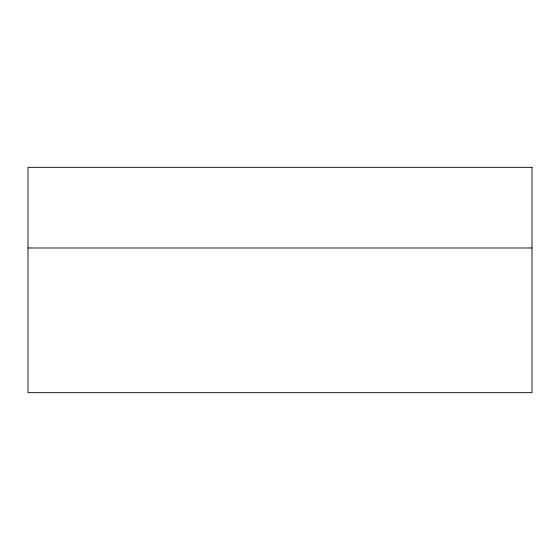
<?xml version="1.0" encoding="UTF-8"?>
<svg xmlns="http://www.w3.org/2000/svg" width="560" height="560" viewBox="0 0 560 560"><rect width="100%" height="100%" fill="white"/><g stroke="black" fill="none" stroke-linecap="round" stroke-linejoin="round"><path stroke-width="0.84" d="M28 247.982L532 247.982M532 167.342L28 167.342L28 392.658L532 392.658L532 167.342"/></g></svg>
